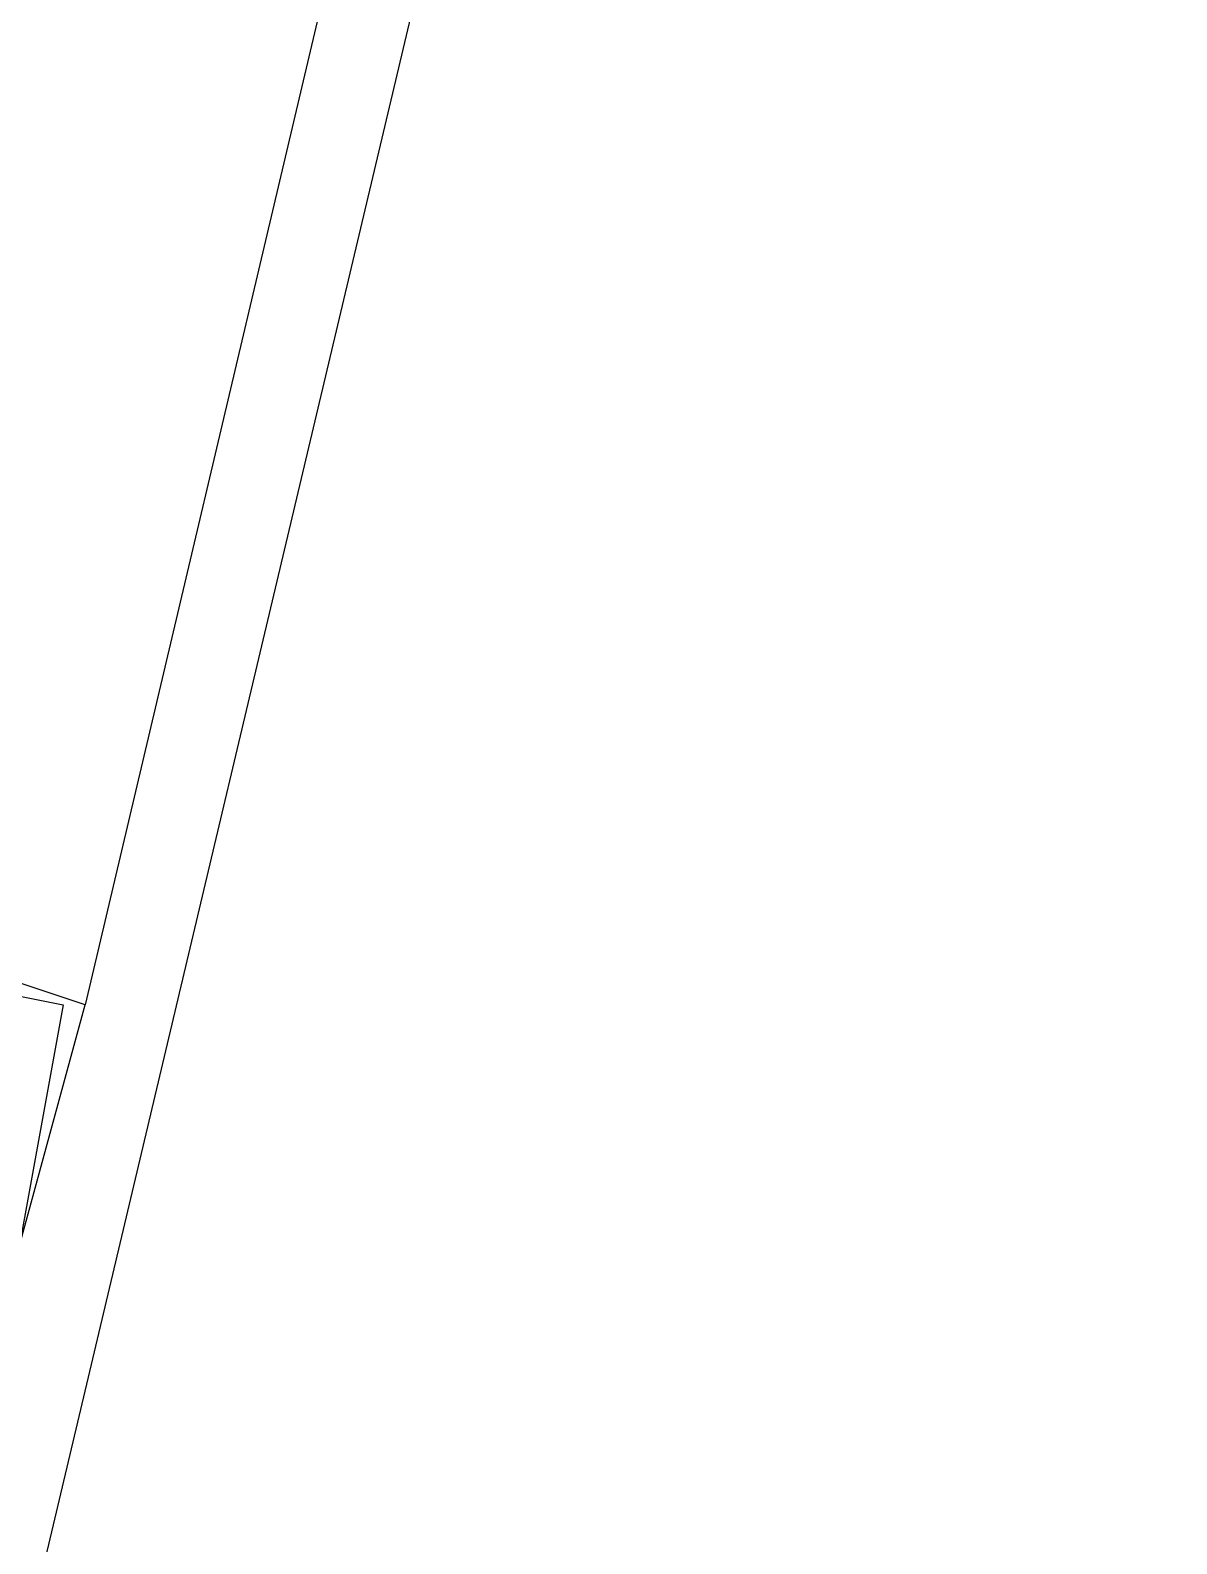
# Model space of a CAD drawing. Header units: feet. Extents: x -84 to 198, y -22 to 181.
# Drawn here: x 124.087 to 124.782, y 144.238 to 145.155 of the extents above; entities that cross this region are included whole.
import ezdxf

# ---------------------------------------------------------------- set-up
doc = ezdxf.new("R2010")
doc.units = ezdxf.units.FT
doc.layers.add('A-LINEA', color=7, linetype='CONTINUOUS')

msp = doc.modelspace()

# ---------------------------------------------------------------- linework, layer by layer
at = {"layer": 'A-LINEA'}
for p, q in [((124.0933, 144.2178), (126.2933, 153.4978)), ((125.9867, 152.4711), (124.12, 144.5644)), ((124.1067, 144.5644), (124.1067, 144.5644)), ((124.1067, 144.5644), (124.1067, 144.5644)), ((124.1067, 144.5644), (124.1067, 144.5644)), ((124.12, 144.5644), (124.12, 144.5644)), ((124.12, 144.5644), (124.12, 144.5644)), ((124.12, 144.5644), (124.12, 144.5644))]:
    msp.add_line(p, q, dxfattribs=at)
msp.add_lwpolyline([(124.0133, 144.4311), (124.08, 144.4178), (124.12, 144.5644), (124.12, 144.5644), (124.04, 144.5911), (124.04, 144.5644), (124.04, 144.5778), (124.1067, 144.5644), (124.1067, 144.5644), (124.08, 144.4178), (124.08, 144.4178), (124.0267, 144.4311), (124.0267, 144.4311), (124.0267, 144.4444), (124.0267, 144.4444), (124.0133, 144.4444)], dxfattribs=at)
msp.add_lwpolyline([(124.0133, 144.4311), (124.08, 144.4178), (124.12, 144.5644), (124.12, 144.5644), (124.04, 144.5911), (124.04, 144.5644), (124.04, 144.5778), (124.1067, 144.5644), (124.1067, 144.5644), (124.08, 144.4178), (124.08, 144.4178), (124.0267, 144.4311), (124.0267, 144.4311), (124.0267, 144.4444), (124.0267, 144.4444), (124.0133, 144.4444)], dxfattribs=at)
msp.add_lwpolyline([(124.0133, 144.4311), (124.08, 144.4178), (124.12, 144.5644), (124.12, 144.5644), (124.04, 144.5911), (124.04, 144.5644), (124.04, 144.5778), (124.1067, 144.5644), (124.1067, 144.5644), (124.08, 144.4178), (124.08, 144.4178), (124.0267, 144.4311), (124.0267, 144.4311), (124.0267, 144.4444), (124.0267, 144.4444), (124.0133, 144.4444)], dxfattribs=at)

doc.saveas('drawing.dxf')
